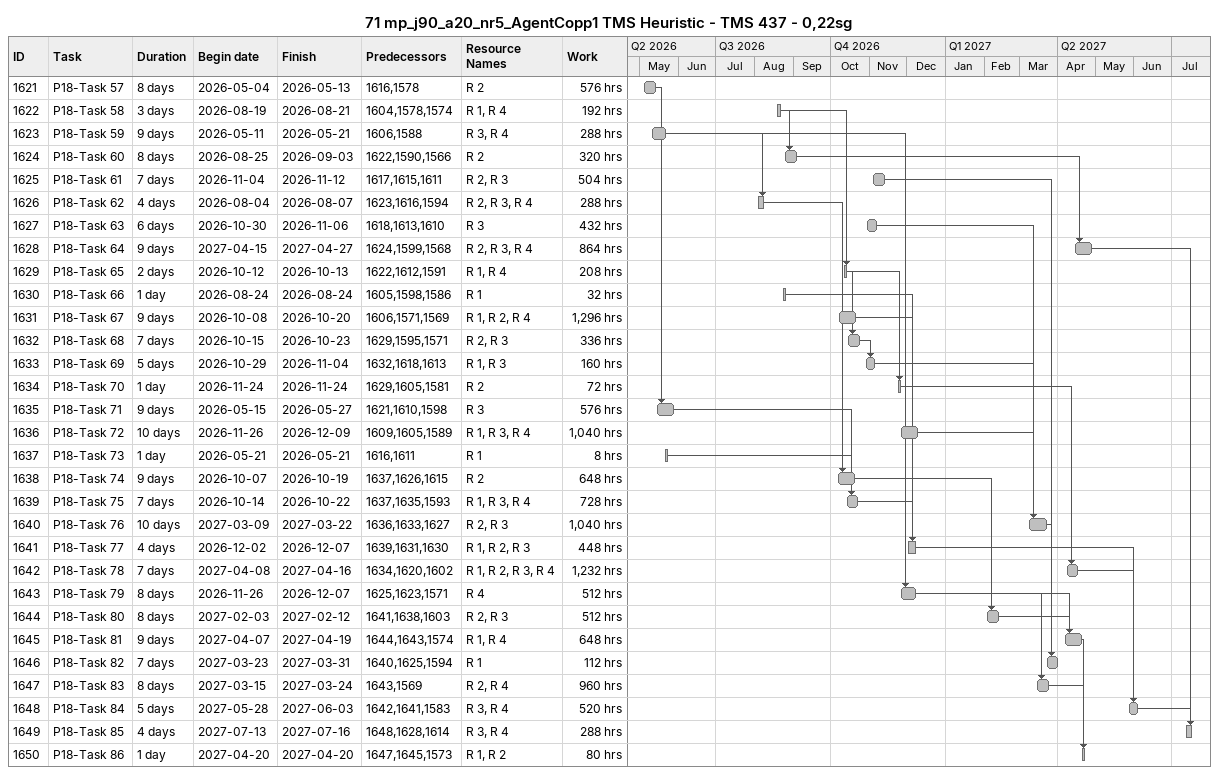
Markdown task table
71 mp_j90_a20_nr5_AgentCopp1 TMS Heuristic - TMS 437 - 0,22sg

| ID | Task | Duration | Start | Finish | Predecessors | Resources | Work (h) |
|---|---|---|---|---|---|---|---|
| 1621 | P18-Task 57 | 8d | 2026-05-04 | 2026-05-13 | 1616, 1578 | R 2 | 576 |
| 1622 | P18-Task 58 | 3d | 2026-08-19 | 2026-08-21 | 1604, 1578, 1574 | R 1, R 4 | 192 |
| 1623 | P18-Task 59 | 9d | 2026-05-11 | 2026-05-21 | 1606, 1588 | R 3, R 4 | 288 |
| 1624 | P18-Task 60 | 8d | 2026-08-25 | 2026-09-03 | 1622, 1590, 1566 | R 2 | 320 |
| 1625 | P18-Task 61 | 7d | 2026-11-04 | 2026-11-12 | 1617, 1615, 1611 | R 2, R 3 | 504 |
| 1626 | P18-Task 62 | 4d | 2026-08-04 | 2026-08-07 | 1623, 1616, 1594 | R 2, R 3, R 4 | 288 |
| 1627 | P18-Task 63 | 6d | 2026-10-30 | 2026-11-06 | 1618, 1613, 1610 | R 3 | 432 |
| 1628 | P18-Task 64 | 9d | 2027-04-15 | 2027-04-27 | 1624, 1599, 1568 | R 2, R 3, R 4 | 864 |
| 1629 | P18-Task 65 | 2d | 2026-10-12 | 2026-10-13 | 1622, 1612, 1591 | R 1, R 4 | 208 |
| 1630 | P18-Task 66 | 1d | 2026-08-24 | 2026-08-24 | 1605, 1598, 1586 | R 1 | 32 |
| 1631 | P18-Task 67 | 9d | 2026-10-08 | 2026-10-20 | 1606, 1571, 1569 | R 1, R 2, R 4 | 1296 |
| 1632 | P18-Task 68 | 7d | 2026-10-15 | 2026-10-23 | 1629, 1595, 1571 | R 2, R 3 | 336 |
| 1633 | P18-Task 69 | 5d | 2026-10-29 | 2026-11-04 | 1632, 1618, 1613 | R 1, R 3 | 160 |
| 1634 | P18-Task 70 | 1d | 2026-11-24 | 2026-11-24 | 1629, 1605, 1581 | R 2 | 72 |
| 1635 | P18-Task 71 | 9d | 2026-05-15 | 2026-05-27 | 1621, 1610, 1598 | R 3 | 576 |
| 1636 | P18-Task 72 | 10d | 2026-11-26 | 2026-12-09 | 1609, 1605, 1589 | R 1, R 3, R 4 | 1040 |
| 1637 | P18-Task 73 | 1d | 2026-05-21 | 2026-05-21 | 1616, 1611 | R 1 | 8 |
| 1638 | P18-Task 74 | 9d | 2026-10-07 | 2026-10-19 | 1637, 1626, 1615 | R 2 | 648 |
| 1639 | P18-Task 75 | 7d | 2026-10-14 | 2026-10-22 | 1637, 1635, 1593 | R 1, R 3, R 4 | 728 |
| 1640 | P18-Task 76 | 10d | 2027-03-09 | 2027-03-22 | 1636, 1633, 1627 | R 2, R 3 | 1040 |
| 1641 | P18-Task 77 | 4d | 2026-12-02 | 2026-12-07 | 1639, 1631, 1630 | R 1, R 2, R 3 | 448 |
| 1642 | P18-Task 78 | 7d | 2027-04-08 | 2027-04-16 | 1634, 1620, 1602 | R 1, R 2, R 3, R 4 | 1232 |
| 1643 | P18-Task 79 | 8d | 2026-11-26 | 2026-12-07 | 1625, 1623, 1571 | R 4 | 512 |
| 1644 | P18-Task 80 | 8d | 2027-02-03 | 2027-02-12 | 1641, 1638, 1603 | R 2, R 3 | 512 |
| 1645 | P18-Task 81 | 9d | 2027-04-07 | 2027-04-19 | 1644, 1643, 1574 | R 1, R 4 | 648 |
| 1646 | P18-Task 82 | 7d | 2027-03-23 | 2027-03-31 | 1640, 1625, 1594 | R 1 | 112 |
| 1647 | P18-Task 83 | 8d | 2027-03-15 | 2027-03-24 | 1643, 1569 | R 2, R 4 | 960 |
| 1648 | P18-Task 84 | 5d | 2027-05-28 | 2027-06-03 | 1642, 1641, 1583 | R 3, R 4 | 520 |
| 1649 | P18-Task 85 | 4d | 2027-07-13 | 2027-07-16 | 1648, 1628, 1614 | R 3, R 4 | 288 |
| 1650 | P18-Task 86 | 1d | 2027-04-20 | 2027-04-20 | 1647, 1645, 1573 | R 1, R 2 | 80 |
